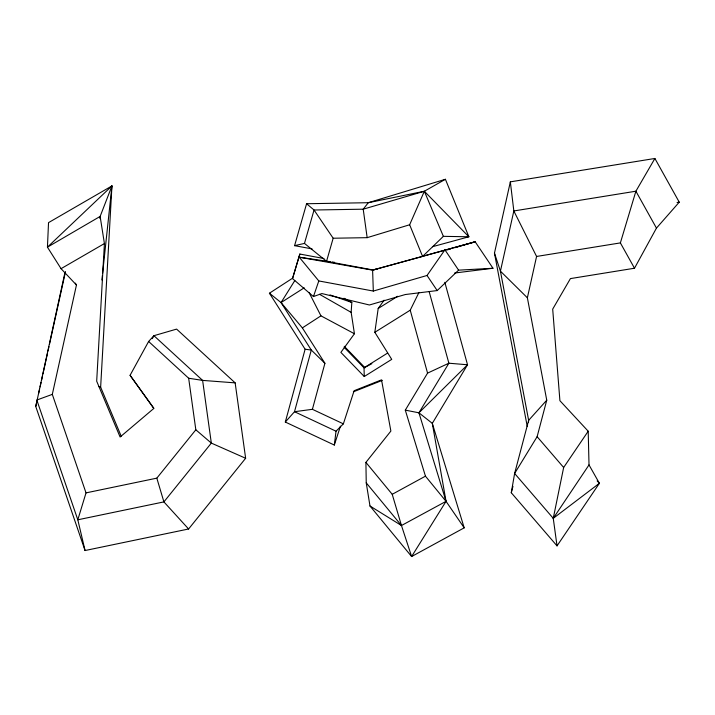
<?xml version="1.0" encoding="UTF-8"?>
<svg xmlns="http://www.w3.org/2000/svg" width="715" height="715" viewBox="0 0 715 715"><rect width="100%" height="100%" fill="white"/><g stroke="black" fill="none" stroke-linecap="round" stroke-linejoin="round"><path stroke-width="1.07" d="M100.02 218.647L100.136 216.43L111.951 185.909L48.531 222.633L47.44 247.167L61.052 268.67L76.451 285.017L52.311 394.376L86.023 492.876L77.81 519.796L85.058 550.532L188.599 528.993L245.638 458.27L235.155 382.874L176.605 329.106L153.931 335.693L148.622 341.475L130.076 375.304L153.797 408.462L120.102 437.017L96.686 381.175L104.417 243.565L100.136 216.43L47.44 247.167L111.951 185.909L100.645 387.173L121.192 436.168M384.098 300.184L378.19 308.487L374.83 332.296L391.731 359.368L364.257 376.528L340.876 352.388L354.434 333.744L351.154 312.357L351.825 302.463L343.978 298.271M528.474 422.431L528.644 420.331L500.428 271.164L494.467 253.146L510.34 181.851L654.895 158.471L679.25 202.166L656.459 228.112L634.5 268.232L570.418 278.6L552.695 309.13L559.908 400.695L588.204 431.217L589.017 464.911L599.393 483.304L557.03 545.876L511.279 492.742L514.621 473.473L528.644 420.331L546.752 400.194L527.375 297.789L536.581 256.453L513.835 210.961L510.34 181.851M101.896 279.967L102.37 275.534M102.603 273.327L111.951 185.909M292.399 278.314L269.43 293.213L305.117 349.233L285.312 422.038L334.316 445.052L336.023 431.208L343.37 423.852L354.122 390.73L381.524 379.862L390.873 431.065L365.91 462.382L366.241 482.848L369.986 506.005L411.617 556.529L464.196 527.84L432.307 423.352L418.936 412.805L405.298 410.142L427.561 373.123L448.877 363.211L467.53 364.775L444.828 282.327M85.058 550.532L35.75 406.478L64.958 272.504M458.592 270.154L444.918 249.83L427.034 275.472L373.319 291.059L318.801 280.941L299.254 257.194L372.604 270.154L475.171 241.786L492.984 268.25L458.592 270.154L437.196 290.567L405.289 294.535L369.414 304.992L321.875 293.561L313.447 296.555L292.515 278.591L299.844 254.048L323.975 258.526M557.03 545.876L553.258 518.339L563.652 467.485L588.204 431.217M35.75 406.478L36.706 402.125M38.628 393.42L39.593 389.076M40.076 386.895L41.032 382.543M41.515 380.371L42.471 376.019M42.954 373.838L47.512 353.165M47.994 350.994L48.96 346.641M49.433 344.46L65.521 271.566M511.279 492.742L512.968 486.343M597.141 480.882L599.393 483.304L553.258 518.339L514.621 473.473L537.126 436.686L546.752 400.194M285.312 422.038L294.5 411.715L312.401 409.311L324.914 363.3L302.365 327.89L281.049 302.579L269.43 293.213M312.08 248.909L294.58 245.656L306.583 203.73L368.288 202.711L424.344 191.254L445.409 179.286L468.888 236.781L432.423 246.72M294.58 245.656L304.474 243.413L314.046 210.004L306.583 203.73M326.549 261.324L333.163 238.229L314.046 210.004L363.211 209.191L424.344 191.254L468.888 236.781L443.372 236.343L422.583 256.435L372.953 269.966L326.549 261.324L304.474 243.413M292.515 278.591L299.844 254.048M634.5 268.232L620.379 242.903L635.894 191.209L654.895 158.471M334.316 445.052L340.438 426.185M313.447 296.555L318.801 280.941M422.583 256.435L409.65 224.76L424.344 191.254L443.372 236.343M374.83 332.296L410.231 310.185L418.901 292.56M152.313 338.633L153.931 335.693L202.613 380.398L235.155 382.874M464.196 527.84L446.044 501.34L418.936 412.805L448.877 363.211L429.17 291.657M324.914 363.3L311.284 350.037L281.049 302.579L294.812 280.566M553.258 518.339L589.017 464.911M86.023 492.876L156.826 478.147L195.83 429.795L188.662 378.235L148.622 341.475M418.936 412.805L467.53 364.775L432.307 423.352L446.044 501.34L411.617 556.529L401.464 525.525L392.222 494.306L365.91 462.382M302.365 327.89L320.946 315.842L354.434 333.744M281.049 302.579L304.215 287.823M387.628 353.049L364.024 367.832L364.257 376.528M378.19 308.487L397.728 296.278M61.052 268.67L104.417 243.565M392.222 494.306L425.452 476.172L405.298 410.142M369.986 506.005L401.464 525.525L446.044 501.34L425.452 476.172M371.827 363.694L364.024 367.832L344.183 347.347M353.389 391.82L382.302 380.353M52.311 394.376L36.814 400.034L77.81 519.796L163.905 501.894L211.327 443.094L202.613 380.398L188.662 378.235M445.409 179.286L368.288 202.711L363.211 209.191L367.161 237.666L333.163 238.229M367.161 237.666L409.65 224.76M447.358 249.866L450.566 248.936M454.847 247.694L475.171 241.786L422.824 256.265M377.94 268.67L372.604 270.154L373.319 291.059M677.06 202.515L679.25 202.166M536.581 256.453L620.379 242.903M454.606 273.023L492.984 268.25M305.117 349.233L311.284 350.037L294.5 411.715L336.023 431.208M299.254 257.194L330.196 261.708M332.412 262.03L334.62 262.351M98.67 386.538L100.645 387.173M329.99 294.911L351.825 302.463M245.638 458.27L211.327 443.094L195.83 429.795M312.401 409.311L343.37 423.852M319.498 294.303L351.154 312.357M527.375 297.789L500.428 271.164L513.835 210.961L635.894 191.209L656.459 228.112M344.246 346.292L365.052 367.778M188.599 528.993L163.905 501.894L156.826 478.147M537.126 436.686L563.652 467.485M130.076 375.304L153.805 408.194M366.241 482.848L401.464 525.525M427.034 275.472L437.196 290.567M75.361 283.131L76.451 285.017M309.041 292.48L320.946 315.842M410.231 310.185L427.561 373.123M494.467 253.146L527.259 426.506"/></g></svg>
